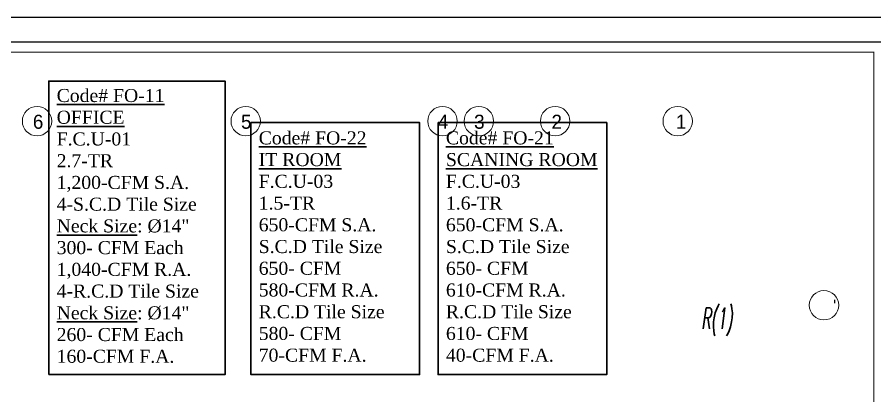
# Model space of a CAD drawing. Extents: x -432 to -365, y -145 to 173.
# Drawn here: x -391.2 to -374.76, y 45.27 to 52.53 of the extents above; entities that cross this region are included whole.
import ezdxf

# ---------------------------------------------------------------- set-up
doc = ezdxf.new("R2010")
doc.units = 0
doc.header["$MEASUREMENT"] = 0
doc.layers.add('AC-TEXT', color=15, linetype='Continuous', lineweight=30)
doc.layers.add('AXIS-TXT', color=171, linetype='Continuous', lineweight=20)
for name, color, linetype in [('CH.W.PIPING TEXT', 4, 'Continuous'), ('COLHATCH', 5, 'Continuous'), ('fram', 252, 'Continuous'), ('WALL', 4, 'Continuous')]:
    doc.layers.add(name, color=color, linetype=linetype)
doc.styles.add('AC', font='romans.shx', dxfattribs={"height": 0.2})
doc.styles.add('ARABY', font='sosa.shx')
doc.styles.add('ITALICC', font='italicc.shx', dxfattribs={"width": 0.5, "height": 0.5})

msp = doc.modelspace()

# ---------------------------------------------------------------- hatches: boundary and pattern name
at = {"layer": 'COLHATCH', "linetype": 'Continuous'}
h = msp.add_hatch(dxfattribs=at)
h.set_pattern_fill('_USER', color=252, scale=0.05, angle=45, style=0, double=1, pattern_type=0)
h.set_pattern_definition([(45, (-202.924395, -132.77691), (-0.035355339, 0.035355339), []), (135, (-202.924395, -132.77691), (-0.035355339, -0.035355339), [])])
h.paths.add_polyline_path([(-382.484, 44.803), (-382.784, 44.803), (-382.784, 43.903), (-382.484, 43.903)])
h.paths.add_polyline_path([(-380.484, 44.803), (-381.284, 44.803), (-381.284, 44.503), (-380.484, 44.503)])
h.paths.add_polyline_path([(-378.534, 42.803), (-378.834, 42.803), (-378.834, 42.203), (-378.534, 42.203)])
h.paths.add_polyline_path([(-378.134, 39.223), (-378.934, 39.223), (-378.934, 38.923), (-378.134, 38.923)])
h.paths.add_polyline_path([(-380.684, 39.223), (-381.484, 39.223), (-381.484, 38.923), (-380.684, 38.923)])
h.paths.add_polyline_path([(-380.584, 34.173), (-381.484, 34.173), (-381.484, 33.873), (-380.584, 33.873)])
h.paths.add_polyline_path([(-378.134, 34.223), (-378.934, 34.223), (-378.934, 33.923), (-378.134, 33.923)])
h.paths.add_polyline_path([(-380.392, 27.953), (-381.492, 27.953), (-381.492, 27.653), (-380.639, 27.653, -0.011587), (-380.655, 26.967), (-380.405, 26.957, 0.01656)])
h.paths.add_polyline_path([(-380.586, 25.223), (-380.84, 25.223, -0.040808), (-381.428, 22.884), (-381.192, 22.803, 0.04151)])
h.paths.add_polyline_path([(-382.484, 25.823), (-382.784, 25.823), (-382.784, 24.923), (-382.484, 24.923)])
h.paths.add_polyline_path([(-386.614, 25.823), (-387.014, 25.823), (-387.014, 24.923), (-386.614, 24.923)])
h.paths.add_polyline_path([(-390.414, 25.823), (-390.864, 25.823), (-390.864, 24.923), (-390.414, 24.923)])
h.paths.add_polyline_path([(-390.664, 24.003), (-390.964, 24.003), (-390.964, 23.103), (-390.664, 23.103)])
h.paths.add_polyline_path([(-398.664, 25.823), (-398.964, 25.823), (-398.964, 24.923), (-398.664, 24.923)])
h.paths.add_polyline_path([(-398.664, 24.003), (-398.964, 24.003), (-398.964, 23.103), (-398.664, 23.103)])
h.paths.add_polyline_path([(-406.664, 25.823), (-406.964, 25.823), (-406.964, 24.923), (-406.664, 24.923)])
h.paths.add_polyline_path([(-406.664, 24.003), (-406.964, 24.003), (-406.964, 23.103), (-406.664, 23.103)])
h.paths.add_polyline_path([(-414.764, 25.823), (-415.214, 25.823), (-415.214, 24.923), (-414.764, 24.923)])
h.paths.add_polyline_path([(-414.664, 24.003), (-414.964, 24.003), (-414.964, 23.103), (-414.664, 23.103)])
h.paths.add_polyline_path([(-418.614, 25.823), (-419.014, 25.823), (-419.014, 24.923), (-418.614, 24.923)])
h.paths.add_polyline_path([(-422.844, 25.823), (-423.144, 25.823), (-423.144, 24.923), (-422.844, 24.923)])
h.paths.add_polyline_path([(-424.137, 27.953), (-425.237, 27.953, 0.01656), (-425.224, 26.957), (-424.974, 26.967, -0.011587), (-424.99, 27.653), (-424.137, 27.653)])
h.paths.add_polyline_path([(-424.789, 25.223), (-425.042, 25.223, 0.04151), (-424.437, 22.803), (-424.2, 22.884, -0.040808)])
h.paths.add_polyline_path([(-424.144, 34.173), (-425.044, 34.173), (-425.044, 33.873), (-424.144, 33.873)])
h.paths.add_polyline_path([(-426.694, 34.223), (-427.494, 34.223), (-427.494, 33.923), (-426.694, 33.923)])
h.paths.add_polyline_path([(-426.694, 39.223), (-427.494, 39.223), (-427.494, 38.923), (-426.694, 38.923)])
h.paths.add_polyline_path([(-424.144, 39.223), (-424.944, 39.223), (-424.944, 38.923), (-424.144, 38.923)])
h.paths.add_polyline_path([(-426.794, 42.803), (-427.094, 42.803), (-427.094, 42.203), (-426.794, 42.203)])
h.paths.add_polyline_path([(-424.344, 44.803), (-425.144, 44.803), (-425.144, 44.503), (-424.344, 44.503)])
h.paths.add_polyline_path([(-422.844, 44.803), (-423.144, 44.803), (-423.144, 43.903), (-422.844, 43.903)])
h.paths.add_polyline_path([(-418.564, 44.803), (-418.964, 44.803), (-418.964, 43.903), (-418.564, 43.903)])
h.paths.add_polyline_path([(-414.764, 44.803), (-415.214, 44.803), (-415.214, 43.903), (-414.764, 43.903)])
h.paths.add_polyline_path([(-405.414, 47.003), (-405.714, 47.003), (-405.714, 46.403), (-405.414, 46.403)])
h.paths.add_polyline_path([(-405.414, 44.503), (-400.314, 44.503), (-400.314, 43.053), (-400.014, 43.053), (-400.014, 44.803), (-405.714, 44.803), (-405.714, 43.053), (-405.414, 43.053)])
h.paths.add_polyline_path([(-398.664, 47.003), (-398.964, 47.003), (-398.964, 46.403), (-398.664, 46.403)])
h.paths.add_polyline_path([(-398.664, 43.653), (-398.964, 43.653), (-398.964, 43.053), (-398.664, 43.053)])
h.paths.add_polyline_path([(-390.414, 44.803), (-390.864, 44.803), (-390.864, 43.903), (-390.414, 43.903)])

# ---------------------------------------------------------------- linework, layer by layer
at = {"layer": 'AC-TEXT', "color": 34, "linetype": 'Continuous'}
for points in [[(-390.589, 45.672), (-387.211, 45.672), (-387.211, 51.303), (-390.589, 51.303)], [(-386.716, 50.507), (-383.483, 50.507), (-383.483, 45.672), (-386.716, 45.672)], [(-383.128, 50.507), (-379.895, 50.507), (-379.895, 45.672), (-383.128, 45.672)]]:
    msp.add_lwpolyline(points, close=True, dxfattribs=at)
at = {"layer": 'AXIS-TXT'}
for centre in [(-390.814, 50.534), (-386.814, 50.534), (-383.043, 50.534), (-382.346, 50.534), (-380.884, 50.534), (-378.534, 50.534), (-375.731, 47.003)]:
    msp.add_circle(centre, 0.282, dxfattribs=at)
at = {"layer": 'fram'}
msp.add_line((-367.003, 52.051), (-431.049, 52.051), dxfattribs=at)
for points in [[(-431.526, 52.528), (-366.526, 52.528), (-366.526, 14.528), (-431.526, 14.528)], [(-374.58, 52.051), (-431.049, 52.051), (-431.049, 15.005), (-374.58, 15.005)]]:
    msp.add_lwpolyline(points, close=True, dxfattribs=at)
at = {"layer": 'WALL', "color": 252, "linetype": 'Continuous'}
msp.add_lwpolyline([(-374.772, 51.859, 0.0192, 0.0192, 0), (-430.857, 51.859, 0.0192, 0.0192, 0), (-430.857, 15.197, 0.0192, 0.0192, 0), (-374.772, 15.197, 0.0192, 0.0192, 0)], format="xyseb", close=True, dxfattribs=at)

# ---------------------------------------------------------------- texts
at = {"layer": 'AC-TEXT', "color": 34, "linetype": 'Continuous', "char_height": 0.25, "width": 3.95146, "attachment_point": 7, "style": 'AC'}
for s, insert in [('\\A1;{\\fTimes New Roman|b0|i0|c0|p18;\\L\\C3;Code# FO-11\\POFFICE\\P\\l\\C256;F.C.U-01\\C34;\\P2.7-TR\\P\\C256;1,200-CFM S.A.\\P\\pt0;\\C34;4-S.C.D Tile Size \\P\\LNeck Size\\l: %%C14"\\P300- CFM Each\\P\\C256;1,040-CFM R.A.\\C34; \\P4-R.C.D Tile Size \\P\\ptz;\\LNeck Size\\l: %%C14"\\P260- CFM Each \\P\\C256;160-CFM F.A.}', (-390.438, 45.894)), ('\\A1;{\\fTimes New Roman|b0|i0|c0|p18;\\L\\C3;Code# FO-22\\PIT ROOM\\P\\l\\C256;F.C.U-03\\L\\C3;\\P\\l\\C34;1.5-TR\\P\\C256;650-CFM S.A.\\P\\pt0;\\C34;S.C.D Tile Size\\P650- CFM \\P\\C256;580-CFM R.A.\\C34; \\P\\ptz;R.C.D Tile Size\\P580- CFM\\P\\C15;70-CFM F.A.}', (-386.565, 45.915)), ('\\A1;{\\fTimes New Roman|b0|i0|c0|p18;\\L\\C3;Code# FO-21\\PSCANING ROOM\\P\\l\\C256;F.C.U-03\\L\\C3;\\P\\l\\C34;1.6-TR\\P\\C256;650-CFM S.A.\\P\\pt0;\\C34;S.C.D Tile Size\\P650- CFM \\P\\C256;610-CFM R.A.\\C34; \\P\\ptz;R.C.D Tile Size\\P610- CFM\\P\\C15;40-CFM F.A.}', (-382.977, 45.915))]:
    msp.add_mtext(s, dxfattribs=dict(at, insert=insert))
at = {"layer": 'AXIS-TXT', "style": 'ARABY'}
for s, height, p in [('6', 0.27, (-390.894, 50.387, 0)), ('5', 0.27, (-386.905, 50.387, 0)), ('4', 0.27, (-383.133, 50.387, 0)), ('3', 0.27, (-382.437, 50.387, 0)), ('2', 0.27, (-380.953, 50.387, 0)), ('1', 0.27, (-378.571, 50.387, 0)), ("'", 0.24, (-375.556, 46.872, 0))]:
    msp.add_text(s, height=height, dxfattribs=at).set_placement(p)
at = {"layer": 'CH.W.PIPING TEXT', "color": 6, "style": 'ITALICC', "width": 0.5}
msp.add_text('R(1)', height=0.4018, rotation=360, dxfattribs=at).set_placement((-378.079, 46.549))

doc.saveas('drawing.dxf')
